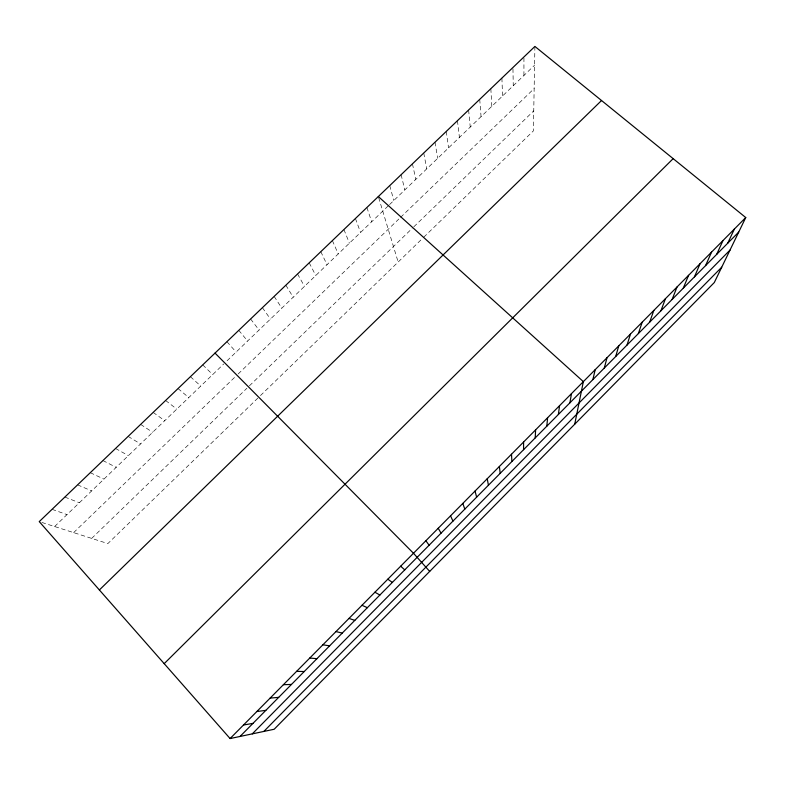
<?xml version="1.0" encoding="UTF-8"?>
<svg xmlns="http://www.w3.org/2000/svg" width="785" height="785" viewBox="0 0 785 785"><rect width="100%" height="100%" fill="white"/><g stroke="black" fill="none" stroke-linecap="round" stroke-linejoin="round"><path stroke-width="0.59" stroke-dasharray="3.92 2.94" d="M523.929 75.448L523.938 58.119M534.909 46.443L533.388 130.879L423.478 237.482M257.902 398.054L107.859 543.573L40.349 521.966M260.453 395.581L422.664 238.267M91.678 538.392L246.922 388.241M249.394 385.847L412.125 228.455M413.823 226.816L533.751 110.832M73.633 532.613L235.598 376.437M238.179 373.954L398.849 219.025M400.615 217.327L534.153 88.568M54.616 526.529L223.754 363.955M227.071 360.766L388.703 205.415M389.556 204.6L534.565 65.224M52.065 509.328L67 514.617M64.851 497.072L79.354 502.753M77.587 484.865L91.668 490.919M90.285 472.688L103.934 479.115M102.933 460.56L116.17 467.36M115.552 448.471L128.377 455.634M128.122 436.411L140.535 443.947M140.662 424.4L152.653 432.299M153.154 412.419L164.742 420.682M165.606 400.478L176.782 409.103M178.018 388.575L188.792 397.563M190.392 376.712L200.774 386.053M202.736 364.888L212.706 374.582M226.924 341.691L236.118 352.072M238.787 330.328L247.599 341.043M250.611 318.985L259.05 330.034M262.406 307.691L270.462 319.073M274.151 296.416L281.835 308.132M285.868 285.19L293.188 297.23M297.554 273.985L304.492 286.358M309.202 262.828L315.776 275.515M320.81 251.691L327.021 264.702M332.389 240.593L338.237 253.928M343.928 229.534L349.413 243.183M355.428 218.505L360.56 232.468M366.899 207.505L371.668 221.792M378.674 197.663L398.152 262.033M389.743 185.613L393.805 200.518M401.106 174.712L404.825 189.931M412.439 163.849L415.805 179.373M423.743 153.016L426.755 168.844M435.008 142.213L437.677 158.344M446.243 131.448L448.569 147.874M457.439 120.713L459.431 137.444M468.606 110.008L470.254 127.033M479.733 99.332L481.058 116.661M490.841 88.695L491.822 106.309M501.9 78.088L502.557 95.996M512.958 68.727L513.253 85.712"/><path stroke-width="1.18" d="M535.213 437.912L535.606 429.876M546.821 426.176L547.596 417.757M558.39 414.48L559.558 405.678M569.92 402.813L571.47 393.628M574.728 424.194L583.353 381.628L378.341 196.544M592.881 379.587L595.197 369.666M604.303 368.037L607.001 357.744M615.695 356.518L618.766 345.851M627.048 345.027L630.492 333.998M638.372 333.576L642.189 322.193M649.656 322.164L653.836 310.418M660.911 310.791L665.454 298.683M672.127 299.438L677.033 286.976M683.313 288.134L688.582 275.319M694.46 276.86L700.083 263.691M705.568 265.615L711.553 252.103M716.646 254.409L722.985 240.544M727.695 243.242L734.387 229.034M745.75 217.553L714.301 282.541L274.171 729.255L230.093 738.557L39.25 521.613L534.909 46.443L745.75 217.553L230.093 738.557M252.289 733.867L729.991 250.121M263.848 731.434L721.719 267.214M240.033 736.458L738.705 232.105M164.193 663.649L673.157 158.639M99.381 589.967L601.536 100.519M243.487 725.016L252.956 723.387M256.832 711.534L265.84 710.356M270.138 698.091L278.685 697.365M283.395 684.697L291.48 684.432M296.602 671.352L304.227 671.528M309.771 658.056L316.944 658.674M322.89 644.799L329.612 645.859M335.96 631.582L342.24 633.093M348.991 618.423L354.82 620.366M361.983 605.294L367.36 607.678M374.926 592.224L379.871 595.03M387.819 579.193L392.333 582.431M400.674 566.201L404.746 569.861M215.031 353.103L413.479 553.258L429.689 571.411M425.872 540.737L429.11 545.232M438.226 528.256L441.042 533.152M450.541 515.823L452.945 521.122M462.807 503.42L464.808 509.122M475.043 491.067L476.632 497.16M487.23 478.742L488.427 485.238M499.388 466.467L500.182 473.345M511.496 454.23L511.889 461.501M523.575 442.034L523.575 449.687"/></g></svg>
